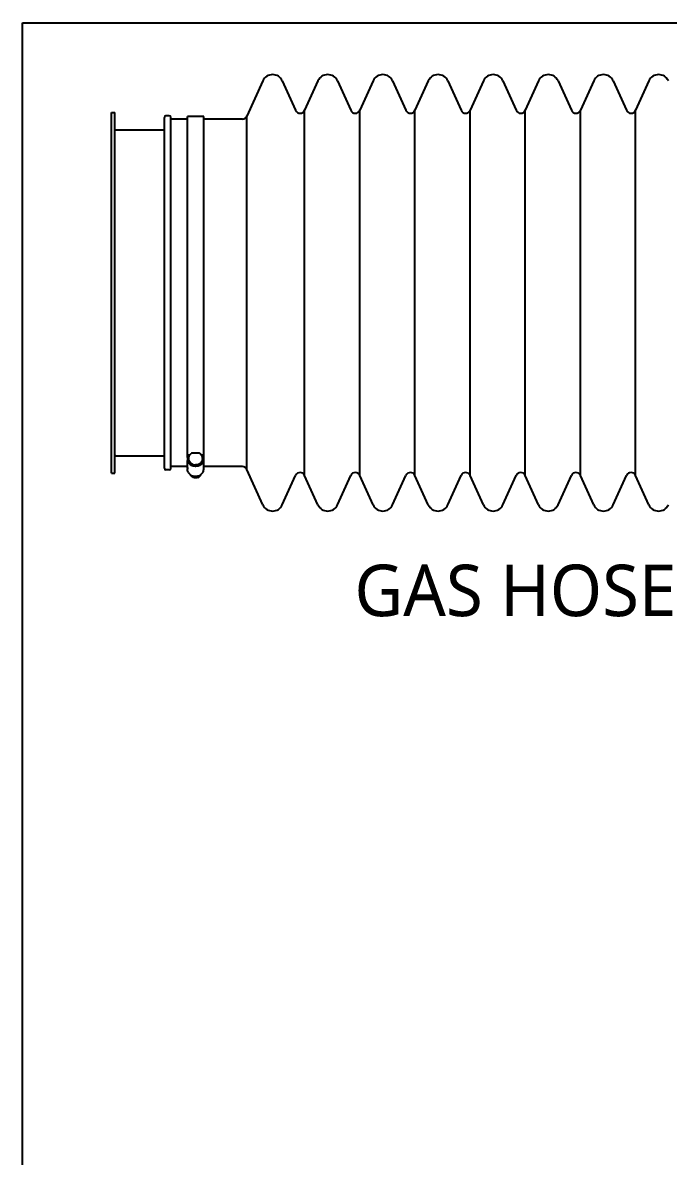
# Model space of a CAD drawing. Header units: millimetres. Extents: x 0 to 2800, y 0 to 1980.
# Drawn here: x 1473 to 1786, y 712 to 1263 of the extents above; entities that cross this region are included whole.
import ezdxf

# ---------------------------------------------------------------- set-up
doc = ezdxf.new("R2010")
doc.units = ezdxf.units.MM
doc.header["$LTSCALE"] = 154
doc.layers.get('0').update_dxf_attribs({"linetype": 'CONTINUOUS'})
doc.styles.get("Standard").update_dxf_attribs({"font": 'msyh.ttc'})

msp = doc.modelspace()

# ---------------------------------------------------------------- linework, layer by layer
at = {"linetype": 'Continuous'}
for p, q in [((1589.27178, 1234.48361), (1581.50533, 1217.32788)), ((1598.74648, 1234.48344), (1605.22265, 1220.17786)), ((1616.07178, 1234.48361), (1609.59532, 1220.17739)), ((1625.54648, 1234.48344), (1632.02265, 1220.17786)), ((1642.87178, 1234.48361), (1636.39532, 1220.17739)), ((1652.34648, 1234.48344), (1658.82265, 1220.17786)), ((1669.67178, 1234.48361), (1663.19532, 1220.17739)), ((1679.14648, 1234.48344), (1685.62265, 1220.17786)), ((1696.47178, 1234.48361), (1689.99532, 1220.17739)), ((1705.94648, 1234.48344), (1712.42265, 1220.17786)), ((1723.27178, 1234.48361), (1716.79532, 1220.17739)), ((1732.74648, 1234.48344), (1739.22265, 1220.17786)), ((1750.07178, 1234.48361), (1743.59532, 1220.17739)), ((1759.54648, 1234.48344), (1766.02265, 1220.17786)), ((1776.87178, 1234.48361), (1770.39532, 1220.17739)), ((1515.80909, 1043.91802), (1515.80909, 1219.11802)), ((1515.80909, 1219.11802), (1517.40909, 1219.11802)), ((1517.40909, 1043.91802), (1517.40909, 1219.11802)), ((1543.80909, 1217.51802), (1542.20909, 1217.51802)), ((1552.60909, 1051.49852), (1552.60909, 1217.11802)), ((1560.60909, 1217.11802), (1552.60909, 1217.11802)), ((1560.60909, 1051.49852), (1560.60909, 1217.11802)), ((1581.50533, 1045.70817), (1581.50533, 1217.32788)), ((1609.59532, 1042.85865), (1609.59532, 1220.17739)), ((1636.39532, 1042.85865), (1636.39532, 1220.17739)), ((1663.19532, 1042.85865), (1663.19532, 1220.17739)), ((1689.99532, 1042.85865), (1689.99532, 1220.17739)), ((1716.79532, 1042.85865), (1716.79532, 1220.17739)), ((1743.59532, 1042.85865), (1743.59532, 1220.17739)), ((1770.39532, 1042.85865), (1770.39532, 1220.17739)), ((1541.40909, 1046.31986), (1541.40909, 1216.71404)), ((1544.60909, 1046.322), (1544.60909, 1216.71618)), ((1552.60909, 1215.91802), (1544.60909, 1215.91802)), ((1579.3191, 1215.91802), (1560.60909, 1215.91802)), ((1517.80909, 1210.71802), (1541.40909, 1210.71802)), ((1517.80909, 1052.31802), (1541.40909, 1052.31802)), ((1553.7731, 1052.73742), (1552.60909, 1052.73742)), ((1558.55773, 1053.60576), (1554.66045, 1053.60576)), ((1560.60909, 1052.73742), (1559.44487, 1052.73742)), ((1552.60909, 1047.11802), (1544.60909, 1047.11802)), ((1552.60909, 1046.17182), (1552.60909, 1050.11914)), ((1560.60909, 1046.17182), (1560.60909, 1050.11914)), ((1579.3191, 1047.11802), (1560.60909, 1047.11802)), ((1515.80909, 1043.91802), (1517.40909, 1043.91802)), ((1543.80909, 1045.51802), (1542.20909, 1045.51802)), ((1589.27178, 1028.55242), (1581.50533, 1045.70817)), ((1598.74648, 1028.55261), (1605.22265, 1042.85819)), ((1616.07178, 1028.55242), (1609.59532, 1042.85865)), ((1625.54648, 1028.55261), (1632.02265, 1042.85819)), ((1642.87178, 1028.55242), (1636.39532, 1042.85865)), ((1652.34648, 1028.55261), (1658.82265, 1042.85819)), ((1669.67178, 1028.55242), (1663.19532, 1042.85865)), ((1679.14648, 1028.55261), (1685.62265, 1042.85819)), ((1696.47178, 1028.55242), (1689.99532, 1042.85865)), ((1705.94648, 1028.55261), (1712.42265, 1042.85819)), ((1723.27178, 1028.55242), (1716.79532, 1042.85865)), ((1732.74648, 1028.55261), (1739.22265, 1042.85819)), ((1750.07178, 1028.55242), (1743.59532, 1042.85865)), ((1759.54648, 1028.55261), (1766.02265, 1042.85819)), ((1776.87178, 1028.55242), (1770.39532, 1042.85865))]:
    msp.add_line(p, q, dxfattribs=at)
msp.add_lwpolyline([(1472.55821, 1262.74778), (2565.67544, 1262.74778), (2565.67544, 106.14533), (1472.55821, 106.14533)], close=True)
for centre, radius, start, end in [((1594.00909, 1232.33934), 5.2, 24.3681311, 155.6175457), ((1620.80909, 1232.33934), 5.2, 24.3681311, 155.6175457), ((1647.60909, 1232.33934), 5.2, 24.3681311, 155.6175457), ((1674.40909, 1232.33934), 5.2, 24.3681311, 155.6175457), ((1701.20909, 1232.33934), 5.2, 24.3681311, 155.6175457), ((1728.00909, 1232.33934), 5.2, 24.3681311, 155.6175457), ((1754.80909, 1232.33934), 5.2, 24.3681311, 155.6175457), ((1781.60909, 1232.33934), 5.2, 24.3681311, 155.6175457), ((1542.20909, 1216.71802), 0.8, 90, 179.874094), ((1543.80909, 1216.71802), 0.8, 0.1259063, 90), ((1579.3191, 1218.31802), 2.4, 270.0181546, 335.5960575), ((1607.40909, 1221.16755), 2.4, 204.3802208, 335.594999), ((1634.20909, 1221.16755), 2.4, 204.3802208, 335.594999), ((1661.00909, 1221.16755), 2.4, 204.3802208, 335.594999), ((1687.80909, 1221.16755), 2.4, 204.3802208, 335.594999), ((1714.60909, 1221.16755), 2.4, 204.3802208, 335.594999), ((1741.40909, 1221.16755), 2.4, 204.3802208, 335.594999), ((1768.20909, 1221.16755), 2.4, 204.3802208, 335.594999), ((1517.80909, 1211.11802), 0.4, 260, 270), ((1517.80909, 1051.91802), 0.4, 90, 100), ((1556.05319, 1050.88889), 3.44423, 157.1662995, 171.3443514), ((1556.46954, 1050.84174), 3.30343, 123.2052394, 127.638089), ((1556.75408, 1050.84937), 3.29406, 43.3058998, 56.8012179), ((1560.65892, 1052.36174), 0.34731, 180.1040806, 202.7631222), ((1557.16582, 1050.88859), 3.44355, 8.7598008, 22.8346231), ((1542.20909, 1046.31802), 0.8, 180.1266731, 270), ((1543.80909, 1046.31802), 0.8, 270, 359.8733266), ((1556.36761, 1046.17842), 3.75789, 171.683285, 183.965212), ((1555.9759, 1050.90035), 3.36609, 171.3392622, 185.8802705), ((1556.04352, 1050.91012), 3.43414, 185.8897655, 193.2887584), ((1556.10088, 1050.92387), 3.49311, 193.2920346, 200.4884724), ((1556.61013, 1051.61455), 3.62535, 251.168274, 269.983625), ((1557.1039, 1051.08306), 2.86746, 0.0473609, 7.062644), ((1557.04352, 1050.95149), 3.57181, 332.5447857, 339.594703), ((1557.10949, 1050.92619), 3.50115, 339.6064326, 346.7982116), ((1557.17287, 1050.91113), 3.43602, 346.8013126, 354.2145228), ((1557.22504, 1050.89804), 3.38358, 4.0849748, 8.7543411), ((1556.84102, 1046.17578), 3.76735, 359.915717, 8.1584341), ((1557.24441, 1050.90327), 3.36405, 354.2248699, 359.8618433), ((1557.28788, 1050.9026), 3.32058, 359.8715554, 4.0793063), ((1579.3191, 1044.71802), 2.4, 24.4039425, 89.9818454), ((1556.5107, 1046.20619), 3.90468, 206.0851278, 212.1075749), ((1556.62575, 1044.52812), 2.88761, 292.0107222, 306.851338), ((1556.70721, 1046.20841), 3.90583, 326.7784943, 333.718548), ((1556.72609, 1046.19835), 3.88444, 333.7282545, 347.3518957), ((1556.79608, 1046.18075), 3.8123, 347.3797391, 359.8420298), ((1607.40909, 1041.86849), 2.4, 24.405001, 155.6198082), ((1634.20909, 1041.86849), 2.4, 24.405001, 155.6198082), ((1661.00909, 1041.86849), 2.4, 24.405001, 155.6198082), ((1687.80909, 1041.86849), 2.4, 24.405001, 155.6198082), ((1714.60909, 1041.86849), 2.4, 24.405001, 155.6198082), ((1741.40909, 1041.86849), 2.4, 24.405001, 155.6198082), ((1768.20909, 1041.86849), 2.4, 24.405001, 155.6198082), ((1594.00909, 1030.6967), 5.2, 204.3824566, 335.6318689), ((1620.80909, 1030.6967), 5.2, 204.3824566, 335.6318689), ((1647.60909, 1030.6967), 5.2, 204.3824566, 335.6318689), ((1674.40909, 1030.6967), 5.2, 204.3824566, 335.6318689), ((1701.20909, 1030.6967), 5.2, 204.3824566, 335.6318689), ((1728.00909, 1030.6967), 5.2, 204.3824566, 335.6318689), ((1754.80909, 1030.6967), 5.2, 204.3824566, 335.6318689), ((1781.60909, 1030.6967), 5.2, 204.3824566, 335.6318689)]:
    msp.add_arc(centre, radius, start, end, dxfattribs=at)
for points in [[(1552.90701, 1052.36411), (1552.90758, 1052.52331), (1552.76249, 1052.69482), (1552.60909, 1052.73742)], [(1553.24727, 1051.08537), (1553.24743, 1051.44812), (1553.31925, 1051.81705), (1553.45418, 1052.15377)], [(1553.45418, 1052.15377), (1553.65778, 1052.66184), (1554.01879, 1053.12343), (1554.45223, 1053.45767)], [(1559.15118, 1053.10874), (1559.57462, 1052.65868), (1559.8736, 1052.04889), (1559.9496, 1051.43563)], [(1560.60909, 1052.73742), (1560.45574, 1052.69484), (1560.31097, 1052.52336), (1560.3113, 1052.36421)], [(1553.6434, 1049.62577), (1553.39047, 1050.06186), (1553.24705, 1050.58124), (1553.24727, 1051.08537)], [(1555.43599, 1048.18388), (1554.71046, 1048.43218), (1554.02814, 1048.96243), (1553.6434, 1049.62577)], [(1557.77467, 1047.3751), (1557.02898, 1047.16535), (1556.19687, 1047.16469), (1555.45079, 1047.37305)], [(1557.78649, 1048.18539), (1557.41021, 1048.05608), (1557.00697, 1047.98919), (1556.60909, 1047.98919)], [(1559.57621, 1049.62911), (1559.19221, 1048.96576), (1558.51136, 1048.4345), (1557.78649, 1048.18539)], [(1559.97135, 1051.08543), (1559.97172, 1050.58244), (1559.82821, 1050.06443), (1559.57621, 1049.62911)], [(1553.00375, 1044.48928), (1552.7868, 1044.93243), (1552.6528, 1045.42633), (1552.61871, 1045.91856)], [(1555.44063, 1042.44463), (1554.54579, 1042.7118), (1553.69966, 1043.33981), (1553.20324, 1044.13081)], [(1555.51016, 1041.85099), (1554.89727, 1042.09828), (1554.34523, 1042.59694), (1554.04313, 1043.18475)], [(1557.76469, 1042.4408), (1557.02163, 1042.22169), (1556.18294, 1042.223), (1555.44063, 1042.44463)], [(1556.60909, 1041.638), (1556.23596, 1041.638), (1555.85618, 1041.71137), (1555.51016, 1041.85099)], [(1557.70797, 1041.85097), (1557.36196, 1041.71136), (1556.9822, 1041.638), (1556.60909, 1041.638)], [(1559.97467, 1044.0685), (1559.47335, 1043.30317), (1558.64223, 1042.69958), (1557.76469, 1042.4408)], [(1559.1754, 1043.18543), (1558.98242, 1042.80969), (1558.69546, 1042.47094), (1558.35757, 1042.21746)]]:
    msp.add_open_spline(points, degree=3, dxfattribs=at)
for points, knots in [([(1552.87952, 1052.22736), (1552.88857, 1052.24885), (1552.90227, 1052.29389), (1552.90693, 1052.34071), (1552.90701, 1052.36411)], [0, 0, 0, 0, 0.499174401, 1, 1, 1, 1]), ([(1555.45079, 1047.37305), (1554.86096, 1047.53776), (1553.75477, 1048.11771), (1553.03507, 1049.14885), (1552.82873, 1049.70121)], [0, 0, 0, 0, 0.509463952, 1, 1, 1, 1]), ([(1556.60909, 1047.61521), (1555.76078, 1047.61521), (1554.03214, 1048.21353), (1553.2463, 1049.91119), (1553.24682, 1050.71128)], [0, 0, 0, 0, 0.514625788, 1, 1, 1, 1]), ([(1559.97092, 1050.7112), (1559.97118, 1049.91115), (1559.18654, 1048.21309), (1557.45741, 1047.61521), (1556.60909, 1047.61521)], [0, 0, 0, 0, 0.485359149, 1, 1, 1, 1]), ([(1560.21304, 1049.30469), (1559.85331, 1048.61201), (1559.02163, 1047.82507), (1558.03666, 1047.44879), (1557.77467, 1047.3751)], [0, 0, 0, 0, 0.741462634, 1, 1, 1, 1])]:
    msp.add_open_spline(points, degree=3, knots=knots, dxfattribs=at)

# ---------------------------------------------------------------- texts
at = {"insert": (1633.7748, 999.4757), "char_height": 25, "width": 259.8829815, "attachment_point": 1}
msp.add_mtext('GAS HOSE', dxfattribs=at)

doc.saveas('drawing.dxf')
